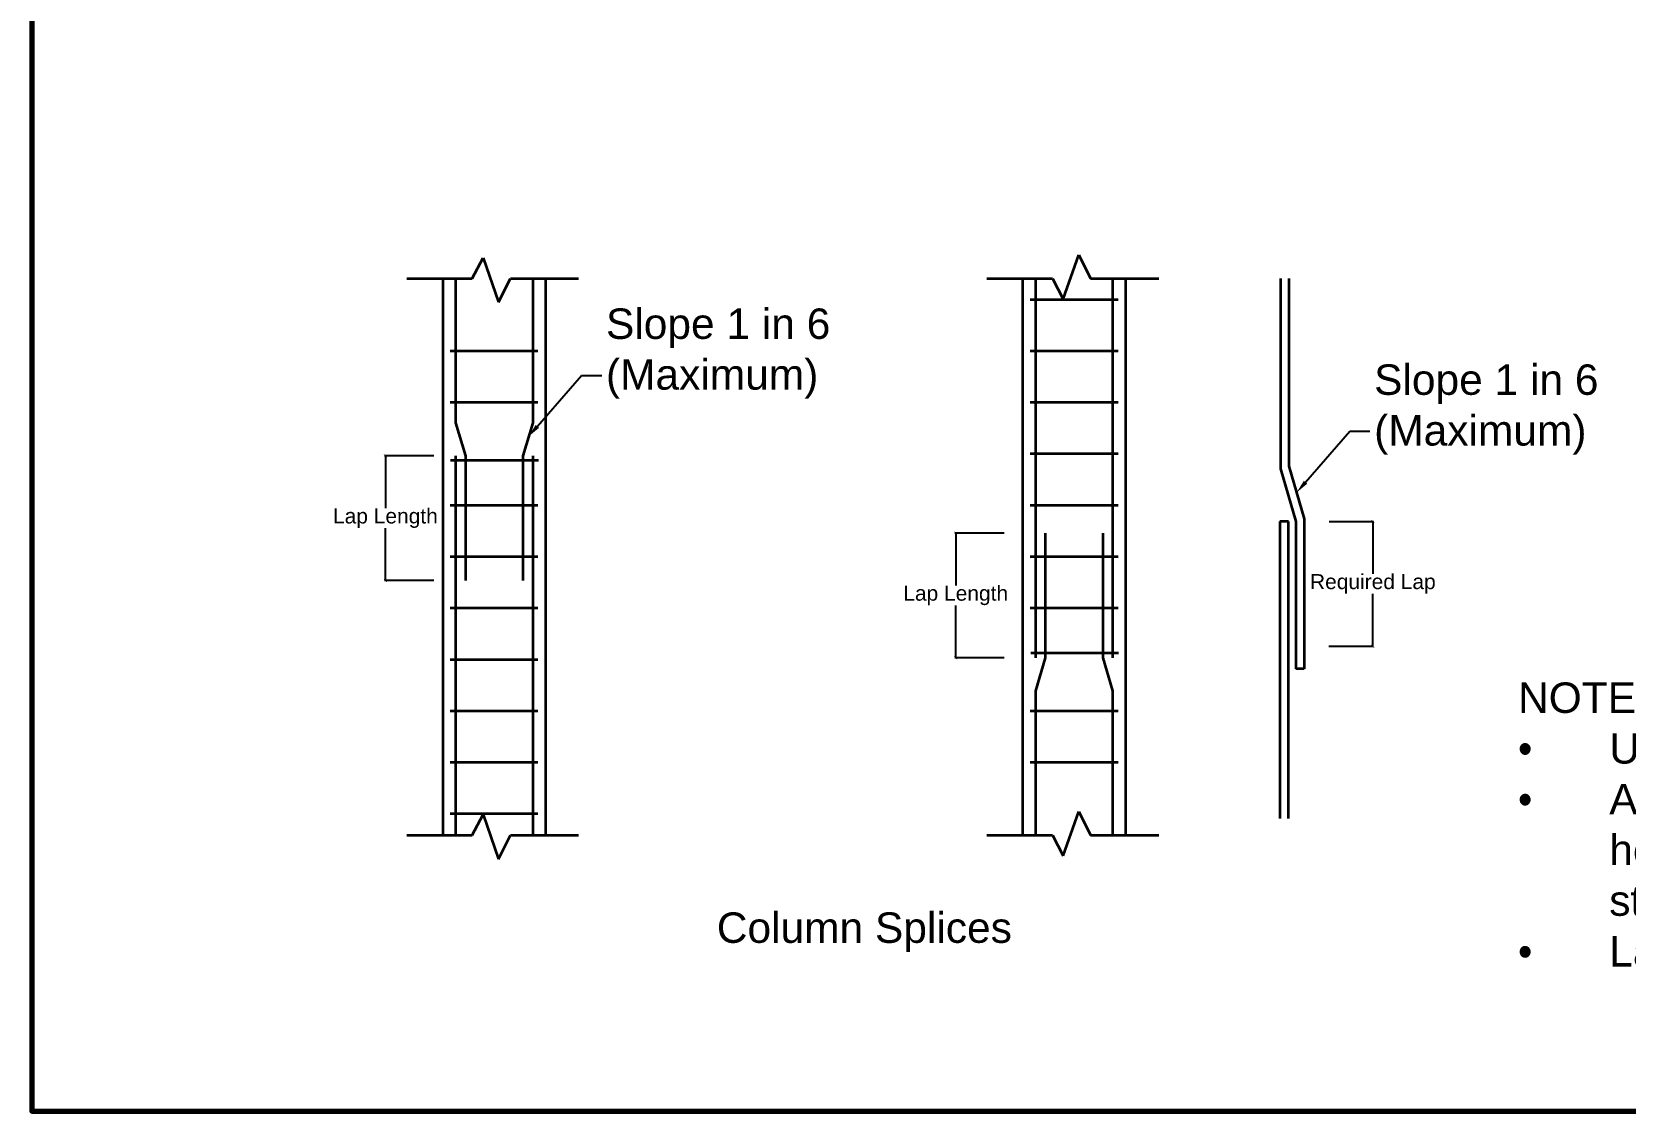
# Model space of a CAD drawing. Header units: feet. Extents: x 15113 to 123217, y -97269 to -8247.
# Drawn here: x 47120.1 to 47492.1, y -50168.7 to -49916.9 of the extents above; entities that cross this region are included whole.
import ezdxf
from ezdxf import colors
from ezdxf.entities.mleader import LeaderData, LeaderLine
from ezdxf.math import Vec2, Vec3

# ---------------------------------------------------------------- set-up
doc = ezdxf.new("R2010")
doc.units = ezdxf.units.FT
doc.header["$LTSCALE"] = 50.2
doc.header["$MEASUREMENT"] = 0
doc.header["$PDMODE"] = 3
doc.linetypes.add('DASHED2', pattern=[0.375, 0.25, -0.125])
doc.linetypes.add('PHANTOM2', pattern=[1.25, 0.625, -0.125, 0.125, -0.125, 0.125, -0.125])
doc.layers.get('0').update_dxf_attribs({"lineweight": 35})
doc.layers.add('drg seal', color=250, linetype='Continuous', lineweight=120)
doc.layers.add('Str Brick Foundation', color=2, linetype='Continuous', lineweight=35)
doc.styles.add('2.8 INCH', font='arial.ttf', dxfattribs={"height": 2.8})
doc.styles.add('7.1 INCH', font='arial.ttf', dxfattribs={"height": 7.1})
doc.styles.get("Standard").update_dxf_attribs({"font": 'arial.ttf'})
doc.dimstyles.new('Annotative', dxfattribs={"dimscale": 0, "dimtxt": 3, "dimasz": 0.68, "dimexe": 0.18, "dimexo": 0.0625, "dimgap": 0.09, "dimtad": 0, "dimtih": 1, "dimtoh": 1, "dimdec": 0, "dimzin": 0, "dimdsep": 46, "dimlunit": 3, "dimtxsty": 'Standard', "dimblk": 'ARCHTICK', "dimcen": 0.09, "dimadec": 0, "dimazin": 0, "dimtfac": 1, "dimtdec": 0, "dimtofl": 0, "dimtmove": 0, "dimatfit": 3, "dimfxl": 1, "dimtolj": 1, "dimtzin": 0, "dimarcsym": 0})

# ---------------------------------------------------------------- blocks, each defined once
blk = doc.blocks.new('_ArchTick')
at = {"color": 0, "linetype": 'ByBlock', "const_width": 0.15}
blk.add_lwpolyline([(-0.5, -0.5), (0.5, 0.5)], dxfattribs=at)
blk = doc.blocks.new('*D941')
at = {"layer": 'Defpoints', "color": 0, "linetype": 'PHANTOM2', "ltscale": 150, "transparency": 16777216}
for p in [(47202.6, -50015.82), (47214, -50015.82), (47213.94, -50044.94)]:
    blk.add_point(p, dxfattribs=at)
at = {"layer": 'Str Brick Foundation', "color": 0, "linetype": 'PHANTOM2', "lineweight": -2, "ltscale": 150, "transparency": 16777216}
for p, q in [((47213.94, -50015.82), (47202.42, -50015.82)), ((47202.6, -50015.82), (47202.6, -50028.02)), ((47202.6, -50044.94), (47202.6, -50032.73)), ((47213.88, -50044.94), (47202.42, -50044.94))]:
    blk.add_line(p, q, dxfattribs=at)
at = {"layer": 'Str Brick Foundation', "color": 0, "linetype": 'PHANTOM2', "lineweight": -2, "ltscale": 150, "transparency": 16777216, "xscale": 0.68, "yscale": 0.68, "zscale": 0.68}
for p, rotation in [((47202.6, -50015.82), 90), ((47202.6, -50044.94), 270)]:
    blk.add_blockref('_ArchTick', p, dxfattribs=dict(at, rotation=rotation))
at = {"layer": 'Str Brick Foundation', "color": 0, "linetype": 'PHANTOM2', "lineweight": 13, "ltscale": 150, "transparency": 16777216, "insert": (47202.6, -50030.38), "char_height": 2.8, "attachment_point": 5, "style": '2.8 INCH'}
blk.add_mtext('\\A1;{\\H1.25x;Lap Length}', dxfattribs=at)
blk = doc.blocks.new('*D942')
at = {"layer": 'Defpoints', "color": 0, "linetype": 'PHANTOM2', "ltscale": 150, "transparency": 16777216}
for p in [(47335.75, -50033.84), (47347.15, -50033.84), (47347.09, -50062.96)]:
    blk.add_point(p, dxfattribs=at)
at = {"layer": 'Str Brick Foundation', "color": 0, "linetype": 'PHANTOM2', "lineweight": -2, "ltscale": 150, "transparency": 16777216}
for p, q in [((47347.09, -50033.84), (47335.57, -50033.84)), ((47335.75, -50033.84), (47335.75, -50046.05)), ((47335.75, -50062.96), (47335.75, -50050.75)), ((47347.03, -50062.96), (47335.57, -50062.96))]:
    blk.add_line(p, q, dxfattribs=at)
at = {"layer": 'Str Brick Foundation', "color": 0, "linetype": 'PHANTOM2', "lineweight": -2, "ltscale": 150, "transparency": 16777216, "xscale": 0.68, "yscale": 0.68, "zscale": 0.68}
for p, rotation in [((47335.75, -50033.84), 90), ((47335.75, -50062.96), 270)]:
    blk.add_blockref('_ArchTick', p, dxfattribs=dict(at, rotation=rotation))
at = {"layer": 'Str Brick Foundation', "color": 0, "linetype": 'PHANTOM2', "lineweight": 13, "ltscale": 150, "transparency": 16777216, "insert": (47335.75, -50048.4), "char_height": 2.8, "attachment_point": 5, "style": '2.8 INCH'}
blk.add_mtext('\\A1;{\\H1.25x;Lap Length}', dxfattribs=at)
blk = doc.blocks.new('*D943')
at = {"layer": 'Defpoints', "color": 0, "linetype": 'PHANTOM2', "ltscale": 150, "transparency": 16777216}
for p in [(47422.89, -50031.14), (47433.15, -50031.14), (47422.82, -50060.26)]:
    blk.add_point(p, dxfattribs=at)
at = {"layer": 'Str Brick Foundation', "color": 0, "linetype": 'PHANTOM2', "lineweight": -2, "ltscale": 150, "transparency": 16777216}
for p, q in [((47422.95, -50031.14), (47433.33, -50031.14)), ((47433.15, -50031.14), (47433.15, -50043.37)), ((47433.15, -50060.26), (47433.15, -50048.03)), ((47422.89, -50060.26), (47433.33, -50060.26))]:
    blk.add_line(p, q, dxfattribs=at)
at = {"layer": 'Str Brick Foundation', "color": 0, "linetype": 'PHANTOM2', "lineweight": -2, "ltscale": 150, "transparency": 16777216, "xscale": 0.68, "yscale": 0.68, "zscale": 0.68}
for p, rotation in [((47433.15, -50031.14), 90), ((47433.15, -50060.26), 270)]:
    blk.add_blockref('_ArchTick', p, dxfattribs=dict(at, rotation=rotation))
at = {"layer": 'Str Brick Foundation', "color": 0, "linetype": 'PHANTOM2', "lineweight": 13, "ltscale": 150, "transparency": 16777216, "insert": (47433.15, -50045.7), "char_height": 2.8, "attachment_point": 5, "style": '2.8 INCH'}
blk.add_mtext('\\A1;{\\H1.25x;Required Lap}', dxfattribs=at)

msp = doc.modelspace()

# ---------------------------------------------------------------- linework, layer by layer
at = {"layer": 'drg seal', "lineweight": 70}
msp.add_lwpolyline([(47785.97074, -50168.71637), (47785.97074, -49665.08759), (47120.05227, -49665.08759), (47120.05227, -50168.71637), (47785.88008, -50168.71637)], dxfattribs=at)
at = {"layer": 'Str Brick Foundation', "linetype": 'PHANTOM2', "ltscale": 150}
for p, q in [((47216, -49974.43858), (47216, -50104.33858)), ((47240, -49974.43858), (47240, -50104.33858)), ((47351.45, -50104.33858), (47351.45, -49974.43858)), ((47354.45, -50062.96142), (47354.45, -49974.43858)), ((47372.45, -50062.96142), (47372.45, -49974.43858)), ((47375.45, -50104.33858), (47375.45, -49974.43858)), ((47411.55, -49974.43858), (47411.55, -50018.83858)), ((47413.55, -49974.43858), (47413.55, -50018.2392)), ((47373.65, -49979.38858), (47353.15, -49979.38858)), ((47238.2, -49991.38858), (47217.7, -49991.38858)), ((47373.65, -49991.38858), (47353.15, -49991.38858)), ((47238.2, -50003.38858), (47217.7, -50003.38858)), ((47373.65, -50003.38858), (47353.15, -50003.38858)), ((47373.65, -50015.38858), (47353.15, -50015.38858)), ((47238.32798, -50016.91575), (47217.82798, -50016.91575)), ((47219, -50015.81575), (47219, -50104.33858)), ((47237, -50015.81575), (47237, -50104.33858)), ((47411.55, -50018.83858), (47415.15, -50031.13858)), ((47413.55, -50018.2392), (47417.15, -50030.5392)), ((47238.2, -50027.38858), (47217.7, -50027.38858)), ((47238.2, -50027.38858), (47217.7, -50027.38858)), ((47373.65, -50027.38858), (47353.15, -50027.38858)), ((47417.15, -50030.5392), (47417.15, -50065.53858)), ((47415.15, -50031.13858), (47415.15, -50065.53858)), ((47238.2, -50039.38858), (47217.7, -50039.38858)), ((47373.65, -50039.38858), (47353.15, -50039.38858)), ((47238.2, -50051.38858), (47217.7, -50051.38858)), ((47373.65, -50051.38858), (47353.15, -50051.38858)), ((47373.65, -50051.38858), (47353.15, -50051.38858)), ((47238.2, -50063.38858), (47217.7, -50063.38858)), ((47373.77798, -50061.86142), (47353.27798, -50061.86142)), ((47417.15, -50065.53858), (47415.15, -50065.53858)), ((47238.2, -50075.38858), (47217.7, -50075.38858)), ((47373.65, -50075.38858), (47353.15, -50075.38858)), ((47238.2, -50087.38858), (47217.7, -50087.38858)), ((47373.65, -50087.38858), (47353.15, -50087.38858)), ((47238.2, -50099.38858), (47217.7, -50099.38858))]:
    msp.add_line(p, q, dxfattribs=at)
for points in [[(47207.6, -49974.43858), (47222.87588, -49974.43858), (47225.42244, -49969.60561), (47229.03007, -49979.99266), (47231.78885, -49974.43858), (47247.70487, -49974.43858)], [(47343.05, -49974.43858), (47358.32588, -49974.43858), (47360.87244, -49979.27156), (47364.48007, -49968.88451), (47367.23885, -49974.43858), (47383.15487, -49974.43858)], [(47219, -49974.43858), (47219, -50008.13858), (47221.3, -50015.81575), (47221.3, -50044.93858)], [(47237, -49974.43858), (47237, -50008.13858), (47234.7, -50015.81575), (47234.7, -50044.93858)], [(47354.45, -50104.33858), (47354.45, -50070.63858), (47356.75, -50062.96142), (47356.75, -50033.83858)], [(47372.45, -50104.33858), (47372.45, -50070.63858), (47370.15, -50062.96142), (47370.15, -50033.83858)], [(47207.6, -50104.33858), (47222.87588, -50104.33858), (47225.42244, -50099.50561), (47229.03007, -50109.89266), (47231.78885, -50104.33858), (47247.70487, -50104.33858)], [(47343.05, -50104.33858), (47358.32588, -50104.33858), (47360.87244, -50109.17156), (47364.48007, -50098.78451), (47367.23885, -50104.33858), (47383.15487, -50104.33858)]]:
    msp.add_lwpolyline(points, dxfattribs=at)
at = {"layer": 'Str Brick Foundation', "linetype": 'DASHED2', "ltscale": 150}
msp.add_lwpolyline([(47413.45, -50100.43858), (47413.45, -50031.13858), (47411.45, -50031.13858), (47411.45, -50100.43858)], dxfattribs=at)

# ---------------------------------------------------------------- texts
at = {"layer": 'Str Brick Foundation', "linetype": 'PHANTOM2', "ltscale": 150, "char_height": 7.1, "attachment_point": 1, "style": '7.1 INCH'}
for s, width, insert in [('Slope 1 in 6\\P(Maximum)', 77.5, (47254.1, -49981.43858)), ('Slope 1 in 6\\P(Maximum)', 77.5, (47433.45, -49994.4892)), ('Column Splices', 100.494367, (47279.97653, -50122.35645))]:
    msp.add_mtext_dynamic_manual_height_columns(s, width=width, gutter_width=35.5, heights=[0], dxfattribs=dict(at, insert=insert))
at = {"layer": 'Str Brick Foundation', "linetype": 'PHANTOM2', "ltscale": 100, "insert": (47467.05, -50068.7), "char_height": 7.1, "attachment_point": 1, "style": '7.1 INCH'}
msp.add_mtext_dynamic_manual_height_columns('NOTE:\\P\\pi-21.3,l21.3,t21.3;{\\fSymbol|b0|i0|c2|p18;·^I}Use Fe500 steel and M25\\P{\\fSymbol|b0|i0|c2|p18;·^I}All laps should be provided in middle third height of all the column & should be staggard in this height\\P{\\fSymbol|b0|i0|c2|p18;·^I}Lap length should be 50d, d is dia of bar.', width=216.8, gutter_width=35.5, heights=[0], dxfattribs=at)

# ---------------------------------------------------------------- dimensions: what is measured, and where the dimension line sits
at = {"layer": 'Str Brick Foundation', "linetype": 'PHANTOM2', "lineweight": 13, "ltscale": 150}
for base, p1, p2, picture, middle in [((47202.6, -50015.81575), (47213.9375, -50044.93858), (47214, -50015.81575), '*D941', (47202.6, -50030.37717)), ((47335.75, -50033.83858), (47347.0875, -50062.96142), (47347.15, -50033.83858), '*D942', (47335.75, -50048.4))]:
    dim = msp.add_linear_dim(base=base, p1=p1, p2=p2, angle=90, text='{\\H1.25x;Lap Length}', dimstyle='Annotative', override={"dimtxsty": '2.8 INCH'}, dxfattribs=at)
    dim.commit()
    dim.dimension.update_dxf_attribs({"geometry": picture, "text_midpoint": middle})
dim = msp.add_linear_dim(base=(47433.15, -50031.13858), p1=(47422.825, -50060.26142), p2=(47422.8875, -50031.13858), angle=90, text='{\\H1.25x;Required Lap}', dimstyle='Annotative', override={"dimtxsty": '2.8 INCH'}, dxfattribs=at)
dim.commit()
dim.dimension.update_dxf_attribs({"geometry": '*D943', "text_midpoint": (47433.15, -50045.7), "dimtype": 160})

# ---------------------------------------------------------------- leaders
at = {"layer": 'Str Brick Foundation', "linetype": 'PHANTOM2', "ltscale": 150}
ml = msp.add_multileader_mtext('Standard', dxfattribs=at)
ml.set_content('', color=256)
ml.set_leader_properties()
ml.build(insert=Vec2(0, 0))
ml.multileader.update_dxf_attribs({"text_right_attachment_type": 6, "dogleg_length": 0.36, "arrow_head_size": 3.18})
ctx = ml.context
ctx.base_point, ctx.char_height, ctx.arrow_head_size, ctx.landing_gap_size, ctx.plane_origin = Vec3(47253.1, -49997.03858), 8.68, 3.18, 0.09, Vec3(47236, -50011.33858)
ctx.right_attachment = 6
notes = []
notes.append((ctx, [(0, (1, 1, 0), (47248.4, -49997.03858), (1, 0), 4.7, [(0, [(47236, -50011.33858)], 0, [])])]))
ctx.mtext.insert, ctx.mtext.flow_direction = Vec3(47253.19, -49992.69858), 5
ml = msp.add_multileader_mtext('Standard', dxfattribs=at)
ml.set_content('', color=256)
ml.set_leader_properties()
ml.build(insert=Vec2(0, 0))
ml.multileader.update_dxf_attribs({"text_right_attachment_type": 6, "dogleg_length": 0.36, "arrow_head_size": 3.18})
ctx = ml.context
ctx.base_point, ctx.char_height, ctx.arrow_head_size, ctx.landing_gap_size, ctx.plane_origin = Vec3(47432.45, -50010.0892), 8.68, 3.18, 0.09, Vec3(47415.35, -50024.3892)
ctx.right_attachment = 6
notes.append((ctx, [(0, (1, 1, 0), (47427.75, -50010.0892), (1, 0), 4.7, [(0, [(47415.35, -50024.3892)], 0, [])])]))
ctx.mtext.insert, ctx.mtext.flow_direction = Vec3(47432.54, -50005.7492), 5
for ctx, leaders in notes:
    for number, flags, end, landing, length, lines in leaders:
        leader = LeaderData()
        leader.index, (leader.has_last_leader_line, leader.has_dogleg_vector, leader.attachment_direction) = number, flags
        leader.last_leader_point, leader.dogleg_vector, leader.dogleg_length = Vec3(end), Vec3(landing), length
        for number, points, colour, breaks in lines:
            line = LeaderLine()
            line.index, line.vertices, line.color, line.breaks = number, Vec3.list(points), colors.encode_raw_color(colour), breaks
            leader.lines.append(line)
        ctx.leaders.append(leader)

doc.saveas('drawing.dxf')
